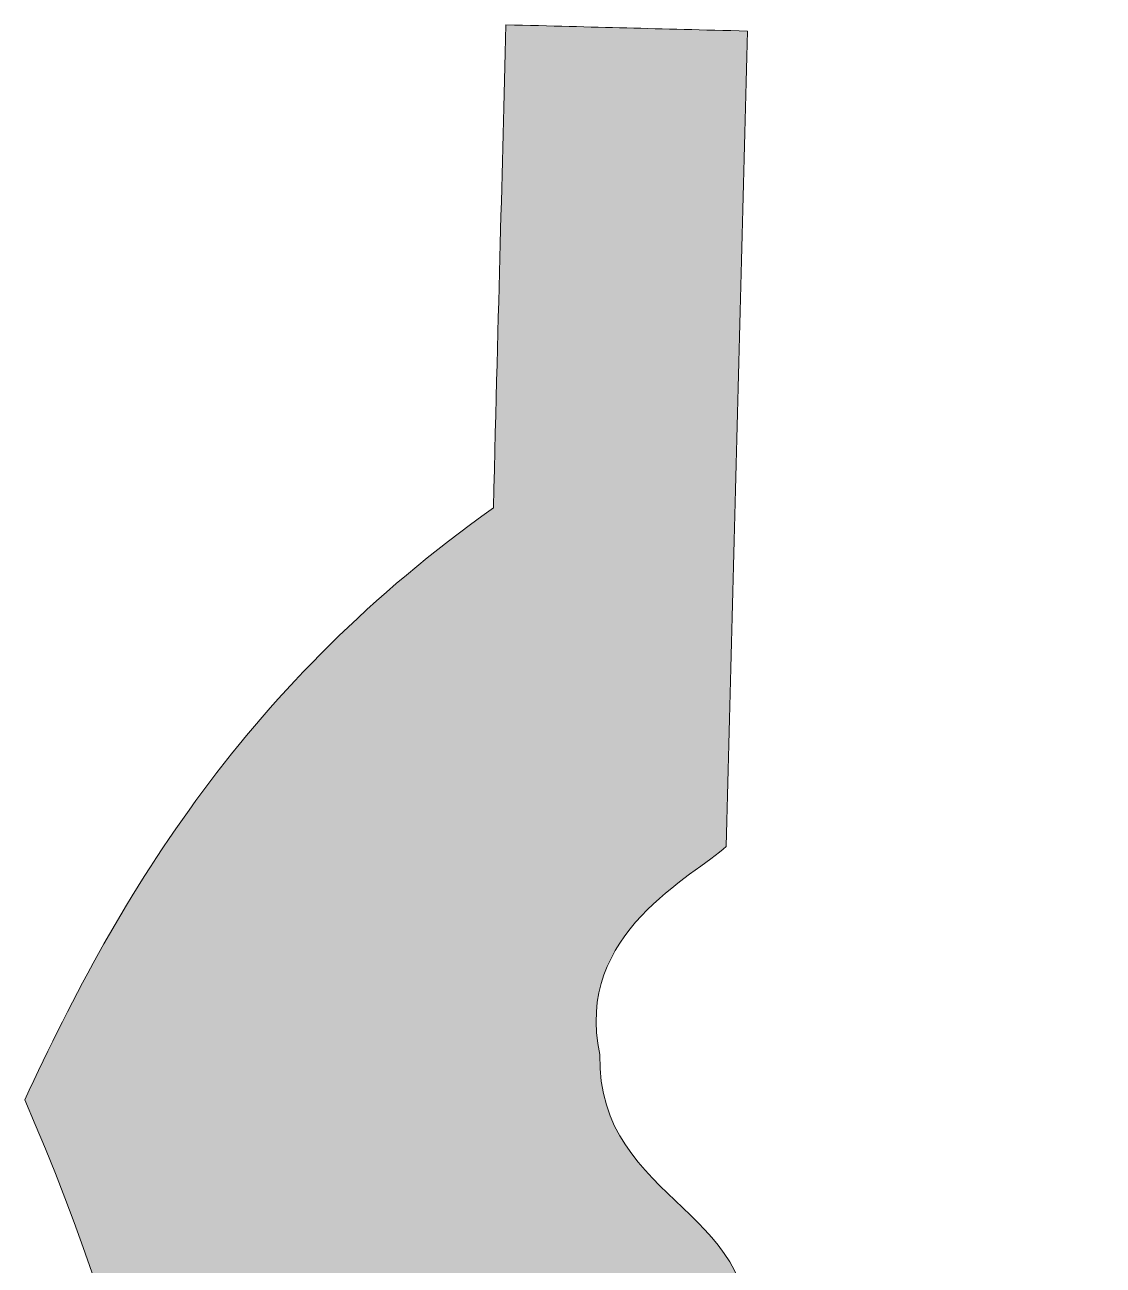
# Model space of a CAD drawing. Header units: millimetres. Extents: x 2 to 376, y -265 to -3.
# Drawn here: x 80.116 to 81.495, y -132.558 to -130.973 of the extents above; entities that cross this region are included whole.
import ezdxf

# ---------------------------------------------------------------- set-up
doc = ezdxf.new("R2010")
doc.units = ezdxf.units.MM
doc.header["$MEASUREMENT"] = 0
doc.layers.add('Layer 1', color=7, linetype='Continuous', lineweight=0)

# ---------------------------------------------------------------- blocks, each defined once
blk = doc.blocks.new('Block_9')
at = {"layer": 'Layer 1', "true_color": 0x00a14b, "transparency": 33554687}
h = blk.add_hatch(color=114, dxfattribs=at)
h.dxf.hatch_style = 2
edge = h.paths.add_edge_path()
edge.add_spline(control_points=[(80.715, -131.5907), (80.7221, -131.3206), (80.7261, -131.1662), (80.7311, -130.9733), (80.8469, -130.9763), (80.9241, -130.9783), (81.0398, -130.9813), (81.0308, -131.3286), (81.0217, -131.6759), (81.0127, -132.0232), (80.9731, -132.0608), (80.8167, -132.1339), (80.8513, -132.2893), (80.8463, -132.4822), (81.0778, -132.4883), (81.0342, -132.6802), (81.0281, -132.9117), (80.762, -132.7503), (80.6412, -132.9402), (80.9459, -133.1026), (81.1298, -133.455), (81.1238, -133.6865), (81.1543, -133.9962), (81.4945, -134.2753), (81.2946, -134.5404), (81.0936, -134.8441), (81.1627, -135.1548), (81.0775, -135.4615), (80.9617, -135.4585), (80.9231, -135.4575), (80.7688, -135.4534), (80.7402, -135.0666), (80.6741, -134.6401), (80.9167, -134.2217), (80.3886, -133.7445), (80.4077, -133.0114), (80.1161, -132.3473), (80.2389, -132.0803), (80.4003, -131.8142), (80.715, -131.5907)], knot_values=[0, 0, 0, 0, 1, 1, 1, 2, 2, 2, 3, 3, 3, 4, 4, 4, 5, 5, 5, 6, 6, 6, 7, 7, 7, 8, 8, 8, 9, 9, 9, 10, 10, 10, 11, 11, 11, 12, 12, 12, 13, 13, 13, 13], degree=3, periodic=0)
at = {"layer": 'Layer 1'}
blk.add_open_spline([(80.715, -131.5907), (80.7221, -131.3206), (80.7261, -131.1662), (80.7311, -130.9733), (80.8469, -130.9763), (80.9241, -130.9783), (81.0398, -130.9813), (81.0308, -131.3286), (81.0217, -131.6759), (81.0127, -132.0232), (80.9731, -132.0608), (80.8167, -132.1339), (80.8513, -132.2893), (80.8463, -132.4822), (81.0778, -132.4883), (81.0342, -132.6802), (81.0281, -132.9117), (80.762, -132.7503), (80.6412, -132.9402), (80.9459, -133.1026), (81.1298, -133.455), (81.1238, -133.6865), (81.1543, -133.9962), (81.4945, -134.2753), (81.2946, -134.5404), (81.0936, -134.8441), (81.1627, -135.1548), (81.0775, -135.4615), (80.9617, -135.4585), (80.9231, -135.4575), (80.7688, -135.4534), (80.7402, -135.0666), (80.6741, -134.6401), (80.9167, -134.2217), (80.3886, -133.7445), (80.4077, -133.0114), (80.1161, -132.3473), (80.2389, -132.0803), (80.4003, -131.8142), (80.715, -131.5907)], degree=3, knots=[0, 0, 0, 0, 1, 1, 1, 2, 2, 2, 3, 3, 3, 4, 4, 4, 5, 5, 5, 6, 6, 6, 7, 7, 7, 8, 8, 8, 9, 9, 9, 10, 10, 10, 11, 11, 11, 12, 12, 12, 13, 13, 13, 13], dxfattribs=at)
blk = doc.blocks.new('Block_8')
at = {"layer": 'Layer 1'}
blk.add_blockref('Block_9', (0, 0), dxfattribs=at)
blk = doc.blocks.new('Block_7')
at = {"layer": 'Layer 1'}
blk.add_blockref('Block_8', (0, 0), dxfattribs=at)
blk = doc.blocks.new('Block_6')
at = {"layer": 'Layer 1'}
blk.add_blockref('Block_7', (0, 0), dxfattribs=at)
blk = doc.blocks.new('Block_5')
at = {"layer": 'Layer 1'}
blk.add_blockref('Block_6', (0, 0), dxfattribs=at)

msp = doc.modelspace()

# ---------------------------------------------------------------- block references
at = {"layer": 'Layer 1'}
msp.add_blockref('Block_5', (0, 0), dxfattribs=at)

doc.saveas('drawing.dxf')
